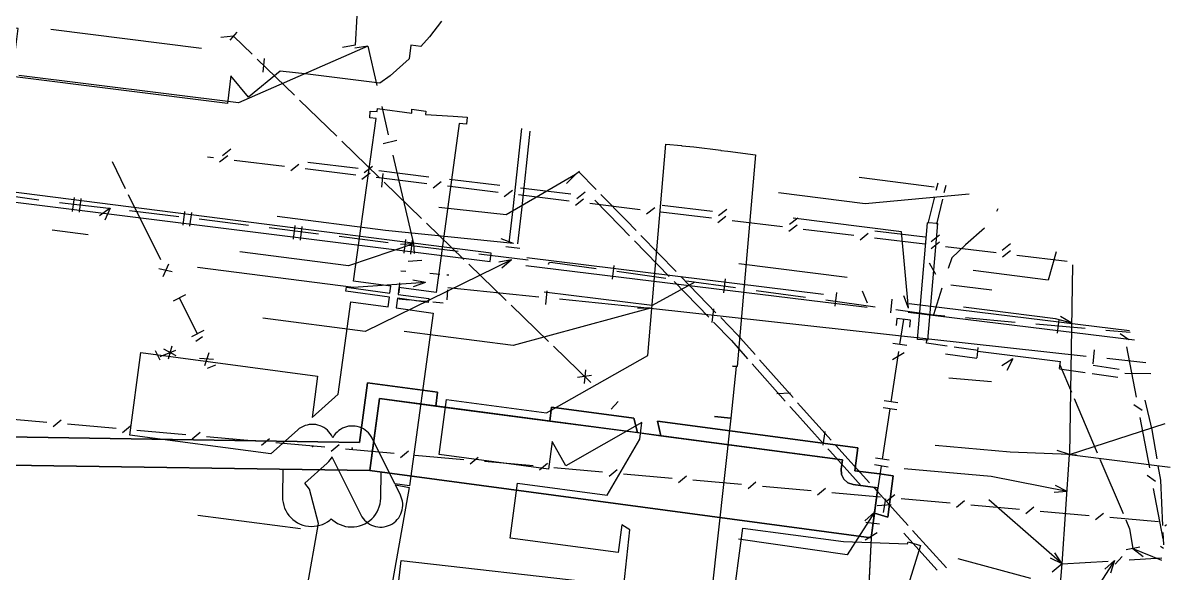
# Model space of a CAD drawing. Header units: metres. Extents: x 8858 to 9287, y -8974 to -8722.
# Drawn here: x 9198.8 to 9281.5, y -8861.6 to -8821.9 of the extents above; entities that cross this region are included whole.
import ezdxf

# ---------------------------------------------------------------- set-up
doc = ezdxf.new("R2010")
doc.units = ezdxf.units.M
for name, color, linetype in [('BOUNDARY', 7, 'Continuous'), ('CURB', 7, 'Continuous'), ('ELECTR_CABLE', 7, 'Continuous'), ('ELECTR_CABLE_COMM', 7, 'Continuous'), ('GAS', 7, 'Continuous'), ('GRASS', 7, 'Continuous'), ('GROUND', 7, 'Continuous'), ('HEAT', 7, 'Continuous'), ('ROAD', 7, 'Continuous'), ('SEWER', 7, 'Continuous'), ('SIDEWALK_PATH', 7, 'Continuous'), ('TREE', 7, 'Continuous'), ('WATER_PIPELINE', 7, 'Continuous')]:
    doc.layers.add(name, color=color, linetype=linetype)

msp = doc.modelspace()

# ---------------------------------------------------------------- linework, layer by layer
at = {"layer": 'BOUNDARY'}
msp.add_lwpolyline([(9197.582, -8851.825), (9223.058, -8852.225), (9223.637, -8847.917), (9228.669, -8848.594), (9228.57, -8849.59), (9236.774, -8850.674), (9236.905, -8849.682), (9242.839, -8850.466), (9243.116, -8851.511), (9244.796, -8851.733), (9244.561, -8850.694), (9259.012, -8852.603), (9258.8, -8854.261), (9260.576, -8854.496), (9261.567, -8854.626), (9261.173, -8857.611), (9260.201, -8857.335), (9259.967, -8859.109), (9258.685, -8885.016)], dxfattribs=at)
at = {"layer": 'CURB'}
for points in [[(9147.992, -8847.537), (9197.743, -8853.862), (9223.796, -8854.241)], [(9224.494, -8849.051), (9223.796, -8854.241)], [(9224.494, -8849.051), (9228.56, -8849.588)], [(9236.774, -8850.674), (9243.116, -8851.511)], [(9244.796, -8851.733), (9257.894, -8853.464), (9257.808, -8854.135)], [(9223.796, -8854.241), (9259.968, -8859.109)], [(9258.67, -8855.253), (9260.445, -8855.487)], [(9259.964, -8859.133), (9260.445, -8855.487)]]:
    msp.add_lwpolyline(points, dxfattribs=at)
at = {"layer": 'ELECTR_CABLE'}
for points in [[(9211.658, -8823.777), (9200.78, -8822.416)], [(9213.718, -8823.167), (9214.218, -8822.607)], [(9213.968, -8822.887), (9213.038, -8822.977)], [(9213.968, -8822.887), (9215.316, -8824.194)], [(9216.166, -8824.497), (9216.075, -8825.494)], [(9215.675, -8824.542), (9218.37, -8827.155)], [(9218.729, -8827.504), (9221.424, -8830.117)], [(9221.783, -8830.465), (9224.479, -8833.079)], [(9205.197, -8831.942), (9206.15, -8833.873)], [(9224.731, -8832.802), (9224.639, -8833.799)], [(9238.336, -8833.086), (9238.938, -8832.64)], [(9238.852, -8832.653), (9240.122, -8833.954)], [(9224.838, -8833.427), (9227.533, -8836.04)], [(9238.637, -8832.863), (9233.625, -8835.785)], [(9238.637, -8832.863), (9237.985, -8833.532)], [(9264.671, -8834.001), (9264.795, -8833.48)], [(9196.376, -8834.186), (9199.917, -8834.709)], [(9206.372, -8834.322), (9208.686, -8839.008)], [(9240.471, -8834.312), (9242.295, -8836.179), (9243.01, -8836.916)], [(9265.249, -8834.163), (9265.373, -8833.645)], [(9201.406, -8834.887), (9204.962, -8835.305)], [(9233.625, -8835.785), (9228.777, -8835.246)], [(9240.03, -8834.718), (9241.865, -8836.597), (9242.544, -8837.296)], [(9264.118, -8836.32), (9264.555, -8834.487)], [(9264.702, -8836.46), (9265.133, -8834.65)], [(9205.056, -8835.316), (9204.291, -8835.852)], [(9205.056, -8835.316), (9204.677, -8836.169)], [(9206.452, -8835.48), (9210.007, -8835.897)], [(9211.496, -8836.081), (9215.048, -8836.524)], [(9269.104, -8835.343), (9269.004, -8835.556)], [(9203.483, -8837.226), (9200.873, -8836.896)], [(9216.537, -8836.709), (9220.089, -8837.152)], [(9227.892, -8836.389), (9230.587, -8839.002)], [(9263.316, -8844.778), (9264.036, -8836.358)], [(9264.784, -8836.422), (9264.036, -8836.358)], [(9264.064, -8844.842), (9264.784, -8836.422)], [(9268.155, -8836.753), (9266.777, -8837.943), (9265.781, -8838.889), (9265.533, -8839.661)], [(9221.578, -8837.338), (9225.13, -8837.781)], [(9242.892, -8837.655), (9245.401, -8840.238)], [(9243.359, -8837.274), (9245.892, -8839.883)], [(9226.618, -8837.967), (9230.171, -8838.41)], [(9231.659, -8838.595), (9235.212, -8839.038)], [(9209.273, -8839.353), (9208.853, -8840.261)], [(9230.946, -8839.35), (9233.642, -8841.964)], [(9236.66, -8839.311), (9236.688, -8839.337), (9236.761, -8839.209), (9236.996, -8839.227), (9240.126, -8839.656)], [(9264.165, -8839.259), (9264.618, -8840.075)], [(9209.541, -8839.89), (9208.563, -8839.679)], [(9241.612, -8839.86), (9245.158, -8840.347)], [(9246.241, -8840.242), (9248.774, -8842.85)], [(9245.749, -8840.597), (9248.258, -8843.179)], [(9246.644, -8840.551), (9250.191, -8841.038)], [(9265.717, -8840.834), (9268.685, -8841.212)], [(9210.51, -8841.573), (9209.618, -8842.025)], [(9211.369, -8844.369), (9210.064, -8841.799)], [(9251.677, -8841.241), (9255.224, -8841.728)], [(9265.074, -8841.089), (9264.462, -8842.996)], [(9234.001, -8842.312), (9236.696, -8844.925)], [(9248.603, -8842.567), (9248.482, -8843.561)], [(9256.71, -8841.932), (9260.256, -8842.419)], [(9261.743, -8842.623), (9264.462, -8842.996), (9265.294, -8843.07)], [(9248.606, -8843.538), (9249.896, -8844.866), (9251.055, -8846.176)], [(9249.123, -8843.209), (9250.336, -8844.458), (9251.592, -8845.877)], [(9266.788, -8843.204), (9270.353, -8843.523)], [(9211.815, -8844.143), (9210.923, -8844.595)], [(9271.847, -8843.656), (9275.413, -8843.975)], [(9276.907, -8844.109), (9278.663, -8844.265)], [(9211.728, -8844.594), (9211.239, -8844.934)], [(9264.064, -8844.842), (9263.316, -8844.778)], [(9265.453, -8845.26), (9263.972, -8845.052), (9263.989, -8844.834)], [(9208.315, -8845.58), (9208.635, -8846.258)], [(9209.775, -8845.575), (9208.638, -8846.041)], [(9209.815, -8845.963), (9208.939, -8845.48)], [(9209.261, -8846.192), (9209.54, -8845.232)], [(9212.182, -8845.741), (9211.875, -8846.694)], [(9237.055, -8845.274), (9239.75, -8847.887)], [(9267.597, -8846.167), (9265.322, -8845.848)], [(9267.681, -8845.573), (9265.948, -8845.33)], [(9267.608, -8846.118), (9267.67, -8845.622)], [(9267.67, -8845.622), (9267.701, -8845.374)], [(9267.67, -8845.622), (9273.623, -8846.373)], [(9212.513, -8846.242), (9211.517, -8846.152)], [(9212.079, -8846.844), (9212.695, -8846.626)], [(9251.387, -8846.551), (9253.772, -8849.248)], [(9251.923, -8846.252), (9254.333, -8848.976)], [(9270.202, -8846.193), (9269.403, -8846.676)], [(9270.202, -8846.193), (9269.766, -8847.019)], [(9273.561, -8846.869), (9273.623, -8846.373)], [(9273.592, -8846.621), (9274.424, -8848.583)], [(9277.854, -8846.943), (9275.992, -8846.67)], [(9239.78, -8847.392), (9238.788, -8847.521)], [(9239.348, -8846.976), (9239.256, -8847.972)], [(9268.642, -8847.846), (9265.578, -8847.571)], [(9275.41, -8847.191), (9273.548, -8846.918)], [(9277.766, -8847.537), (9275.905, -8847.264)], [(9280.144, -8847.255), (9278.28, -8847.25)], [(9241.711, -8849.266), (9241.203, -8849.818)], [(9254.159, -8848.665), (9253.16, -8848.718)], [(9254.664, -8849.35), (9254.881, -8849.595), (9257.095, -8852.055)], [(9274.62, -8849.043), (9276.284, -8852.967)], [(9280.6, -8853.407), (9280.24, -8851.309), (9279.746, -8849.167)], [(9254.104, -8849.622), (9254.433, -8849.995), (9256.509, -8852.302)], [(9256.632, -8851.43), (9256.473, -8852.418)], [(9257.429, -8852.427), (9259.862, -8855.13)], [(9256.844, -8852.673), (9256.979, -8852.824), (9259.252, -8855.35)], [(9276.48, -8853.427), (9278.144, -8857.351)], [(9281.017, -8858.208), (9280.862, -8854.933), (9280.685, -8853.9)], [(9260.196, -8855.502), (9262.159, -8857.683), (9262.628, -8858.205)], [(9261.404, -8856.73), (9260.405, -8856.792)], [(9261.001, -8856.285), (9260.842, -8857.273)], [(9278.34, -8857.811), (9278.608, -8858.445), (9278.853, -8859.867)], [(9262.33, -8858.77), (9264.738, -8861.447)], [(9262.963, -8858.577), (9265.395, -8861.28)], [(9281.083, -8859.612), (9281.04, -8858.708)], [(9279.344, -8859.77), (9278.362, -8859.964)], [(9278.853, -8859.867), (9279.587, -8860.445)], [(9278.853, -8859.867), (9280.91, -8860.727)]]:
    msp.add_lwpolyline(points, dxfattribs=at)
at = {"layer": 'ELECTR_CABLE_COMM'}
for points in [[(9213.759, -8831.054), (9213.169, -8831.516)], [(9212.51, -8831.673), (9212.082, -8831.621)], [(9213.55, -8831.532), (9212.96, -8831.994)], [(9217.644, -8832.296), (9213.999, -8831.854)], [(9218.684, -8832.156), (9218.094, -8832.618)], [(9222.778, -8832.92), (9219.133, -8832.477)], [(9222.947, -8832.437), (9219.323, -8831.996)], [(9223.818, -8832.779), (9223.228, -8833.242)], [(9223.987, -8832.296), (9223.397, -8832.758)], [(9228.061, -8833.058), (9224.436, -8832.618)], [(9227.913, -8833.544), (9224.267, -8833.101)], [(9228.952, -8833.403), (9228.362, -8833.865)], [(9233.175, -8833.679), (9229.55, -8833.239)], [(9264.522, -8833.784), (9259.115, -8833.095)], [(9233.047, -8834.167), (9229.402, -8833.724)], [(9234.086, -8834.027), (9233.496, -8834.489)], [(9238.181, -8834.791), (9234.536, -8834.348)], [(9238.289, -8834.3), (9234.664, -8833.86)], [(9239.329, -8834.16), (9238.739, -8834.622)], [(9259.531, -8834.999), (9253.278, -8834.202)], [(9267.05, -8834.3), (9259.531, -8834.999)], [(9239.22, -8834.65), (9238.63, -8835.112)], [(9243.315, -8835.415), (9239.67, -8834.972)], [(9244.354, -8835.274), (9243.764, -8835.736)], [(9248.517, -8835.543), (9244.892, -8835.102)], [(9248.449, -8836.038), (9244.804, -8835.595)], [(9249.489, -8835.898), (9248.899, -8836.36)], [(9249.556, -8835.402), (9248.966, -8835.864)], [(9254.67, -8836.023), (9254.08, -8836.486)], [(9253.583, -8836.662), (9249.938, -8836.219)], [(9254.623, -8836.521), (9254.033, -8836.983)], [(9258.717, -8837.286), (9255.072, -8836.843)], [(9259.757, -8837.145), (9259.167, -8837.607)], [(9263.851, -8837.909), (9260.206, -8837.466)], [(9263.858, -8837.406), (9260.234, -8836.966)], [(9264.891, -8837.769), (9264.301, -8838.231)], [(9264.898, -8837.266), (9264.308, -8837.728)], [(9268.986, -8838.533), (9265.34, -8838.09)], [(9270.012, -8837.887), (9269.422, -8838.349)], [(9270.025, -8838.392), (9269.435, -8838.854)], [(9273.328, -8838.457), (9272.739, -8840.494)], [(9274.12, -8839.157), (9270.475, -8838.714)], [(9274.502, -8839.389), (9274.29, -8853.09)], [(9272.739, -8840.494), (9267.333, -8839.806)], [(9273.268, -8843.302), (9266.627, -8842.456)], [(9274.437, -8843.602), (9273.268, -8843.302)], [(9274.437, -8843.602), (9273.627, -8843.136)], [(9277.948, -8844.365), (9278.567, -8844.787)], [(9278.396, -8845.313), (9279.083, -8848.95)], [(9278.912, -8849.476), (9279.531, -8849.899)], [(9200.486, -8850.774), (9196.966, -8850.459)], [(9201.521, -8850.6), (9200.945, -8851.081)], [(9205.5, -8851.223), (9201.98, -8850.908)], [(9274.29, -8853.09), (9281.186, -8850.84)], [(9279.361, -8850.424), (9280.047, -8854.062)], [(9206.534, -8851.049), (9205.959, -8851.53)], [(9210.514, -8851.672), (9206.994, -8851.357)], [(9211.548, -8851.498), (9210.973, -8851.979)], [(9215.528, -8852.121), (9212.008, -8851.806)], [(9216.562, -8851.947), (9215.987, -8852.428)], [(9220.541, -8852.57), (9217.022, -8852.255)], [(9221.576, -8852.396), (9221.001, -8852.877)], [(9270.01, -8852.92), (9264.582, -8852.434)], [(9225.555, -8853.019), (9222.036, -8852.704)], [(9226.59, -8852.845), (9226.015, -8853.326)], [(9230.569, -8853.468), (9227.049, -8853.153)], [(9231.604, -8853.294), (9231.029, -8853.775)], [(9274.29, -8853.09), (9270.01, -8852.92)], [(9274.29, -8853.09), (9273.401, -8852.804)], [(9273.74, -8860.97), (9274.29, -8853.09)], [(9274.789, -8853.125), (9273.791, -8853.055)], [(9274.29, -8853.09), (9281.536, -8854.006)], [(9235.583, -8853.917), (9232.063, -8853.602)], [(9236.618, -8853.744), (9236.043, -8854.224)], [(9240.597, -8854.366), (9237.077, -8854.051)], [(9241.632, -8854.193), (9241.056, -8854.673)], [(9268.623, -8854.674), (9262.344, -8854.112)], [(9245.611, -8854.815), (9242.091, -8854.5)], [(9246.645, -8854.642), (9246.07, -8855.122)], [(9250.625, -8855.264), (9247.105, -8854.949)], [(9251.659, -8855.091), (9251.084, -8855.571)], [(9274.104, -8855.751), (9268.623, -8854.674)], [(9279.877, -8854.587), (9280.496, -8855.01)], [(9255.639, -8855.713), (9252.119, -8855.398)], [(9256.673, -8855.54), (9256.098, -8856.02)], [(9260.652, -8856.162), (9257.133, -8855.847)], [(9274.104, -8855.751), (9273.173, -8855.823)], [(9274.104, -8855.751), (9273.269, -8855.332)], [(9280.325, -8855.536), (9281.012, -8859.173)], [(9261.687, -8855.989), (9261.112, -8856.469)], [(9265.666, -8856.611), (9262.146, -8856.296)], [(9266.701, -8856.438), (9266.126, -8856.918)], [(9270.68, -8857.06), (9267.16, -8856.745)], [(9273.74, -8860.97), (9268.469, -8856.351)], [(9271.715, -8856.887), (9271.14, -8857.367)], [(9275.694, -8857.509), (9272.174, -8857.194)], [(9276.729, -8857.336), (9276.153, -8857.816)], [(9280.708, -8857.958), (9277.188, -8857.643)], [(9281.272, -8858.178), (9281.167, -8858.265)], [(9280.841, -8859.699), (9281.052, -8859.843)], [(9271.501, -8862.049), (9266.241, -8860.623)], [(9273.74, -8860.97), (9272.898, -8860.565)], [(9273.74, -8860.97), (9273.228, -8860.189)], [(9273.74, -8860.97), (9277.08, -8860.778)], [(9277.516, -8860.753), (9275.459, -8863.962)], [(9277.516, -8860.753), (9276.82, -8861.376)], [(9277.516, -8860.753), (9277.241, -8861.645)], [(9277.58, -8861.014), (9278.078, -8860.455)], [(9278.578, -8860.692), (9280.941, -8860.556)], [(9271.937, -8882.443), (9273.74, -8860.97)], [(9273.74, -8860.97), (9273.038, -8861.586)]]:
    msp.add_lwpolyline(points, dxfattribs=at)
at = {"layer": 'GAS'}
for points in [[(9232.563, -8838.552), (9153.078, -8828.387)], [(9152.988, -8829.21), (9232.492, -8839.148)], [(9234.148, -8835.355), (9234.759, -8829.557)], [(9235.341, -8829.753), (9234.745, -8835.421)], [(9202.455, -8834.542), (9202.329, -8835.534)], [(9202.951, -8834.605), (9202.825, -8835.597)], [(9210.425, -8835.549), (9210.299, -8836.541)], [(9210.921, -8835.612), (9210.795, -8836.604)], [(9224.921, -8836.91), (9217.113, -8835.907)], [(9233.857, -8837.817), (9234.148, -8835.355)], [(9234.745, -8835.421), (9234.453, -8837.888)], [(9262.162, -8837.014), (9254.353, -8836.019)], [(9218.395, -8836.556), (9218.27, -8837.548)], [(9218.891, -8836.619), (9218.766, -8837.611)], [(9234.155, -8837.853), (9224.921, -8836.91)], [(9226.365, -8837.563), (9226.24, -8838.555)], [(9226.861, -8837.626), (9226.736, -8838.618)], [(9234.155, -8837.853), (9233.285, -8837.512)], [(9262.67, -8842.515), (9262.162, -8837.014)], [(9232.492, -8839.148), (9232.563, -8838.552)], [(9234.616, -8838.209), (9233.623, -8838.092)], [(9234.016, -8839.028), (9223.456, -8844.202)], [(9234.016, -8839.028), (9233.098, -8839.199)], [(9234.016, -8839.028), (9233.318, -8839.648)], [(9235.122, -8838.863), (9256.543, -8841.504)], [(9258.242, -8840.319), (9250.427, -8839.323)], [(9256.473, -8842.1), (9235.049, -8839.458)], [(9241.412, -8839.434), (9241.29, -8840.426)], [(9247.258, -8840.656), (9244.171, -8842.332)], [(9249.435, -8840.416), (9249.315, -8841.409)], [(9244.171, -8842.332), (9236.367, -8841.36)], [(9257.46, -8841.386), (9257.34, -8842.379)], [(9259.708, -8842.162), (9259.343, -8841.302)], [(9261.472, -8841.869), (9261.354, -8842.862)], [(9262.67, -8842.515), (9262.339, -8841.641)], [(9259.674, -8842.465), (9256.473, -8842.1)], [(9278.605, -8844.161), (9262.707, -8842.215)], [(9223.456, -8844.202), (9216.077, -8843.254)], [(9261.819, -8843.279), (9261.763, -8843.775)], [(9262.813, -8843.391), (9261.819, -8843.279)], [(9262.039, -8845.156), (9262.316, -8843.335)], [(9262.634, -8842.81), (9278.965, -8844.81)], [(9262.756, -8843.888), (9262.813, -8843.391)], [(9273.509, -8843.338), (9273.388, -8844.331)], [(9262.533, -8845.231), (9261.545, -8845.08)], [(9261.41, -8849.291), (9261.964, -8845.65)], [(9261.498, -8846.224), (9262.363, -8845.72)], [(9261.904, -8849.366), (9260.916, -8849.216)], [(9260.781, -8853.426), (9261.335, -8849.785)], [(9261.829, -8849.861), (9260.84, -8849.71)], [(9261.275, -8853.502), (9260.286, -8853.351)], [(9260.155, -8857.562), (9260.2, -8857.243), (9260.705, -8853.921)], [(9261.2, -8853.996), (9260.211, -8853.846)], [(9260.2, -8857.243), (9258.247, -8860.32)], [(9260.2, -8857.243), (9259.507, -8857.869)], [(9260.581, -8858.127), (9259.591, -8857.988)], [(9258.247, -8860.32), (9250.404, -8859.207)], [(9259.543, -8859.241), (9260.402, -8858.727)]]:
    msp.add_lwpolyline(points, dxfattribs=at)
at = {"layer": 'GRASS'}
msp.add_lwpolyline([(9197.743, -8853.862), (9223.796, -8854.241), (9224.053, -8852.258), (9224.499, -8849.051), (9228.57, -8849.59), (9228.669, -8848.594), (9223.637, -8847.917), (9223.058, -8852.225), (9197.582, -8851.825)], dxfattribs=at)
for points in [[(9242.839, -8850.466), (9236.905, -8849.682), (9236.774, -8850.674), (9243.116, -8851.511)], [(9259.012, -8852.603), (9244.561, -8850.694), (9244.796, -8851.733), (9257.894, -8853.464), (9257.808, -8854.135), (9257.837, -8854.53), (9258.008, -8854.871), (9258.295, -8855.124), (9258.67, -8855.253), (9260.445, -8855.487), (9260.201, -8857.335), (9261.173, -8857.611), (9261.567, -8854.626), (9260.576, -8854.496), (9258.8, -8854.261)]]:
    msp.add_lwpolyline(points, close=True, dxfattribs=at)
at = {"layer": 'GROUND'}
msp.add_lwpolyline([(9197.582, -8851.825), (9223.058, -8852.225), (9223.637, -8847.917), (9228.669, -8848.594), (9228.57, -8849.59), (9236.774, -8850.674), (9236.905, -8849.682), (9242.839, -8850.466), (9243.116, -8851.511), (9244.796, -8851.733), (9244.561, -8850.694), (9259.012, -8852.603), (9258.8, -8854.261), (9260.576, -8854.496), (9261.567, -8854.626), (9261.173, -8857.611), (9260.201, -8857.335), (9259.967, -8859.109), (9223.796, -8854.241), (9259.967, -8859.109), (9260.445, -8855.487), (9258.67, -8855.253), (9258.296, -8855.125), (9258.009, -8854.873), (9257.837, -8854.532), (9257.808, -8854.138), (9257.893, -8853.464), (9224.494, -8849.051), (9223.796, -8854.241), (9197.743, -8853.862)], dxfattribs=at)
at = {"layer": 'HEAT'}
for points in [[(9228.971, -8821.796), (9228.111, -8822.944), (9227.484, -8823.628), (9226.757, -8823.537), (9226.634, -8824.529), (9225.275, -8825.742), (9224.531, -8826.283), (9219.334, -8825.636), (9217.326, -8825.412), (9215.042, -8827.3), (9213.768, -8825.759), (9213.52, -8827.744), (9197.997, -8825.803), (9198.43, -8822.341), (9191.144, -8821.429)], [(9242.119, -8862.576), (9242.566, -8858.516), (9241.983, -8858.175), (9241.718, -8860.158), (9233.922, -8859.118), (9234.451, -8855.153), (9240.928, -8856.017), (9243.286, -8851.981), (9243.418, -8850.785), (9237.942, -8853.9), (9236.954, -8852.161), (9236.689, -8854.144), (9228.81, -8853.092), (9229.339, -8849.127), (9236.55, -8850.09), (9243.854, -8845.935), (9245.156, -8830.693), (9246.29, -8830.79), (9246.309, -8830.794), (9247.18, -8830.866), (9249.134, -8831.124), (9249.132, -8831.147), (9249.624, -8831.189), (9251.615, -8831.452), (9250.31, -8846.736), (9249.961, -8846.706), (9250.234, -8846.735), (9249.842, -8850.464), (9248.673, -8850.341), (9248.673, -8850.345), (9249.841, -8850.474), (9247.083, -8875.509)], [(9225.602, -8864.713), (9226.056, -8860.739), (9240.467, -8862.386)]]:
    msp.add_lwpolyline(points, dxfattribs=at)
at = {"layer": 'ROAD'}
msp.add_lwpolyline([(9197.743, -8853.862), (9217.531, -8854.15), (9217.502, -8856.149), (9217.509, -8856.355), (9217.536, -8856.56), (9217.583, -8856.76), (9217.65, -8856.955), (9217.735, -8857.143), (9217.839, -8857.321), (9217.959, -8857.489), (9218.095, -8857.643), (9218.246, -8857.784), (9218.41, -8857.909), (9218.585, -8858.017), (9218.77, -8858.108), (9218.963, -8858.181), (9219.162, -8858.234), (9219.365, -8858.267), (9219.571, -8858.28), (9219.777, -8858.273), (9219.981, -8858.245), (9220.182, -8858.198), (9220.377, -8858.132), (9220.564, -8858.046), (9220.743, -8857.943), (9220.91, -8857.823), (9221.02, -8857.726), (9221.127, -8857.826), (9221.291, -8857.951), (9221.466, -8858.059), (9221.651, -8858.15), (9221.844, -8858.222), (9222.043, -8858.275), (9222.246, -8858.309), (9222.452, -8858.322), (9222.658, -8858.315), (9222.862, -8858.287), (9223.063, -8858.24), (9223.258, -8858.174), (9223.446, -8858.088), (9223.624, -8857.985), (9223.791, -8857.864), (9223.946, -8857.728), (9224.086, -8857.578), (9224.212, -8857.414), (9224.32, -8857.239), (9224.411, -8857.054), (9224.483, -8856.861), (9224.536, -8856.662), (9224.569, -8856.458), (9224.582, -8856.252), (9224.61, -8854.35), (9259.966, -8859.109), (9259.967, -8859.109), (9259.967, -8859.11), (9259.043, -8877.796)], dxfattribs=at)
at = {"layer": 'SEWER'}
msp.add_lwpolyline([(9206.478, -8851.683), (9207.271, -8845.736), (9220.028, -8847.438), (9219.631, -8850.412), (9221.51, -8848.729), (9222.427, -8842.061), (9225.117, -8842.431), (9225.214, -8841.726), (9222.067, -8841.293), (9222.105, -8841.018), (9225.252, -8841.451), (9225.322, -8840.945), (9222.631, -8840.575), (9224.248, -8828.824), (9223.794, -8828.795), (9223.825, -8828.296), (9224.316, -8828.327), (9224.346, -8828.106), (9226.822, -8828.446), (9226.839, -8828.169), (9227.833, -8828.302), (9227.818, -8828.546), (9229.814, -8828.67), (9230.812, -8828.733), (9230.78, -8829.232), (9230.253, -8829.199), (9228.576, -8841.392), (9225.901, -8841.025), (9225.832, -8841.53), (9228.049, -8841.835), (9228.011, -8842.11), (9225.794, -8841.805), (9225.697, -8842.511), (9228.371, -8842.878), (9226.656, -8855.347), (9225.602, -8855.202), (9223.967, -8851.917), (9223.891, -8851.78), (9223.801, -8851.651), (9223.699, -8851.532), (9223.586, -8851.423), (9223.462, -8851.326), (9223.33, -8851.241), (9223.19, -8851.17), (9223.044, -8851.113), (9222.893, -8851.07), (9222.738, -8851.043), (9222.581, -8851.031), (9222.425, -8851.034), (9222.269, -8851.052), (9222.115, -8851.086), (9221.966, -8851.134), (9221.822, -8851.197), (9221.685, -8851.274), (9221.556, -8851.364), (9221.437, -8851.466), (9221.328, -8851.579), (9221.231, -8851.703), (9221.146, -8851.835), (9221.123, -8851.881), (9221.105, -8851.837), (9221.032, -8851.698), (9220.946, -8851.567), (9220.847, -8851.445), (9220.736, -8851.334), (9220.615, -8851.233), (9220.485, -8851.145), (9220.347, -8851.07), (9220.203, -8851.01), (9220.053, -8850.963), (9219.899, -8850.932), (9219.743, -8850.915), (9219.586, -8850.914), (9219.429, -8850.929), (9219.275, -8850.959), (9219.125, -8851.003), (9218.979, -8851.063), (9218.84, -8851.136), (9218.709, -8851.222), (9218.587, -8851.321), (9216.665, -8853.043)], close=True, dxfattribs=at)
for points in [[(9219.246, -8862.835), (9220.087, -8858.063), (9219.449, -8855.583), (9219.099, -8855.159), (9220.722, -8853.705), (9220.834, -8853.594), (9220.934, -8853.473), (9221.022, -8853.343), (9221.067, -8853.261), (9221.102, -8853.343), (9223.142, -8857.442), (9223.219, -8857.579), (9223.309, -8857.708), (9223.411, -8857.827), (9223.524, -8857.936), (9223.648, -8858.033), (9223.78, -8858.118), (9223.92, -8858.189), (9224.066, -8858.246), (9224.217, -8858.289), (9224.372, -8858.316), (9224.528, -8858.329), (9224.685, -8858.326), (9224.841, -8858.307), (9224.995, -8858.273), (9225.144, -8858.225), (9225.288, -8858.162), (9225.425, -8858.085), (9225.553, -8857.995), (9225.673, -8857.893), (9225.782, -8857.78), (9225.879, -8857.657), (9225.963, -8857.524), (9226.035, -8857.384), (9226.092, -8857.238), (9226.134, -8857.087), (9226.162, -8856.933), (9226.174, -8856.776), (9226.171, -8856.619), (9226.153, -8856.463), (9226.119, -8856.31), (9226.07, -8856.16), (9226.007, -8856.017), (9225.643, -8855.284), (9226.639, -8855.459), (9225.155, -8863.876)], [(9218.804, -8858.458), (9211.381, -8857.504)], [(9249.914, -8864.365), (9250.702, -8858.417), (9257.973, -8859.38), (9262.593, -8859.526), (9262.637, -8859.387), (9263.528, -8859.665), (9262.634, -8862.529)]]:
    msp.add_lwpolyline(points, dxfattribs=at)
at = {"layer": 'SIDEWALK_PATH'}
msp.add_lwpolyline([(9257.893, -8853.464), (9224.494, -8849.051), (9223.796, -8854.241), (9259.967, -8859.109), (9260.445, -8855.487), (9258.67, -8855.253), (9258.296, -8855.125), (9258.009, -8854.873), (9257.837, -8854.532), (9257.808, -8854.138)], close=True, dxfattribs=at)
at = {"layer": 'TREE'}
for p in [(9219.655, -8852.513), (9222.535, -8852.63)]:
    msp.add_point(p, dxfattribs=at)
at = {"layer": 'WATER_PIPELINE'}
for points in [[(9222.854, -8821.426), (9222.751, -8823.547)], [(9223.653, -8823.61), (9214.331, -8827.708)], [(9222.751, -8823.547), (9221.832, -8823.712)], [(9223.653, -8823.61), (9222.728, -8823.743)], [(9223.653, -8823.61), (9224.307, -8826.446)], [(9214.331, -8827.708), (9198.479, -8825.726)], [(9224.656, -8827.956), (9225.13, -8830.014)], [(9225.737, -8830.43), (9224.765, -8830.654)], [(9225.467, -8831.476), (9226.945, -8837.88)], [(9222.256, -8839.465), (9214.42, -8838.459)], [(9226.945, -8837.88), (9222.256, -8839.465)], [(9226.945, -8837.88), (9226.012, -8837.931)], [(9226.945, -8837.88), (9227.006, -8838.577)], [(9227.549, -8839.073), (9226.556, -8839.161)], [(9222.608, -8841.04), (9211.369, -8839.598)], [(9226.04, -8839.829), (9226.404, -8839.86)], [(9228.128, -8840.007), (9228.856, -8840.07)], [(9229.354, -8840.112), (9229.504, -8840.125)], [(9227.806, -8840.68), (9222.608, -8841.04)], [(9225.904, -8841.419), (9225.967, -8840.691)], [(9227.806, -8840.68), (9226.891, -8840.493)], [(9227.806, -8840.68), (9226.926, -8840.991)], [(9229.426, -8841.034), (9235.989, -8841.706)], [(9226.627, -8841.948), (9225.899, -8841.886)], [(9229.412, -8841.202), (9229.35, -8841.929)], [(9236.579, -8841.266), (9236.477, -8842.258)], [(9237.482, -8841.858), (9244.045, -8842.53)], [(9227.853, -8842.052), (9227.125, -8841.99)], [(9229.079, -8842.157), (9228.351, -8842.095)], [(9244.045, -8842.53), (9234.137, -8845.227)], [(9244.045, -8842.53), (9243.111, -8842.525)], [(9244.045, -8842.53), (9275.476, -8845.978)], [(9234.137, -8845.227), (9226.287, -8844.219)], [(9276.069, -8845.542), (9275.96, -8846.534)], [(9276.967, -8846.141), (9279.796, -8846.452)]]:
    msp.add_lwpolyline(points, dxfattribs=at)

doc.saveas('drawing.dxf')
